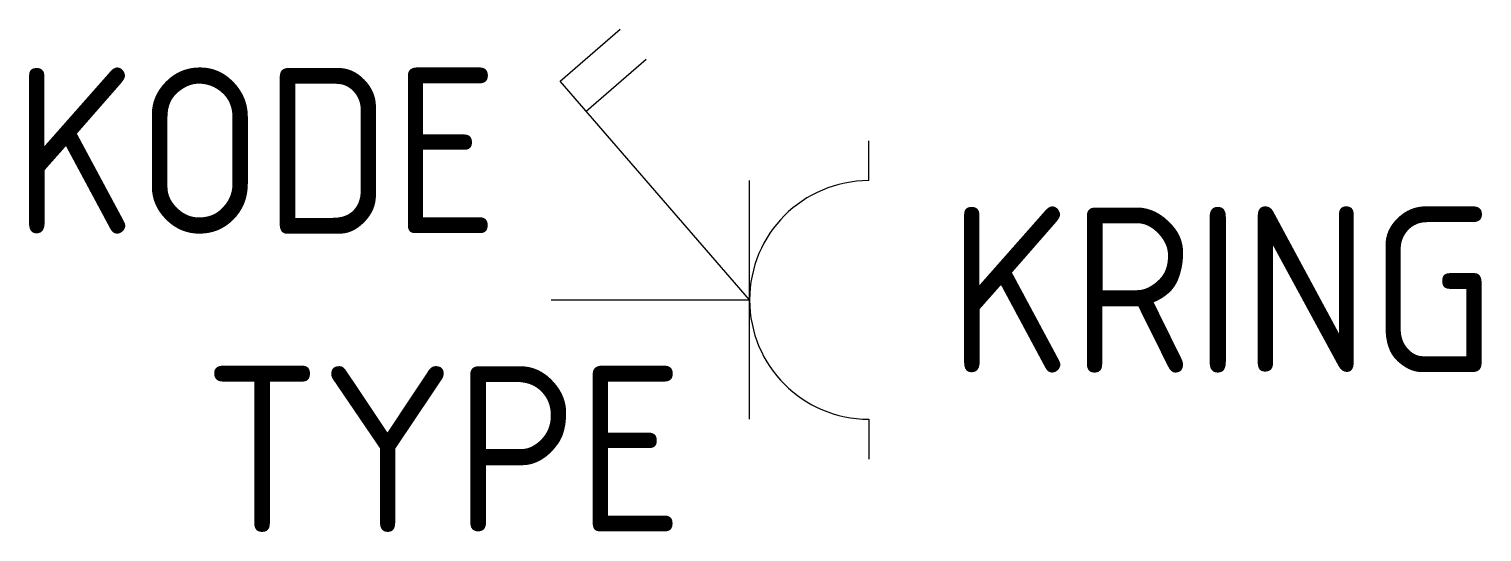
# Model space of a CAD drawing. Extents: x -7.9 to 14.1, y -3.5 to 4.1.
import ezdxf
from ezdxf.enums import TextEntityAlignment as Align

# ---------------------------------------------------------------- set-up
doc = ezdxf.new("R2010")
doc.units = 0
doc.layers.get('0').update_dxf_attribs({"linetype": 'CONTINUOUS'})
doc.styles.get("Standard").update_dxf_attribs({"font": 'iso8.shx'})

msp = doc.modelspace()

# ---------------------------------------------------------------- linework, layer by layer
for p, q in [((0.137, 3.299), (1.043, 4.087)), ((0.531, 2.847), (1.437, 3.634)), ((3, 0), (0.137, 3.299)), ((4.8, 1.8), (4.8, 2.4)), ((3, -1.8), (3, 1.8)), ((0, 0), (3, 0)), ((4.8, -1.8), (4.8, -2.4))]:
    msp.add_line(p, q)
msp.add_arc((4.8, 0), 1.8, 90, 270)

# ---------------------------------------------------------------- texts
for tag, p in [('KODE', (-0.793, 1)), ('TYPE', (2, -3.5))]:
    msp.add_attdef(tag, text='XXX', height=2.5).set_placement(p, align=Align.RIGHT)
msp.add_attdef('KRING', (6, -1.096), 'XXX', height=2.5)

doc.saveas('drawing.dxf')
